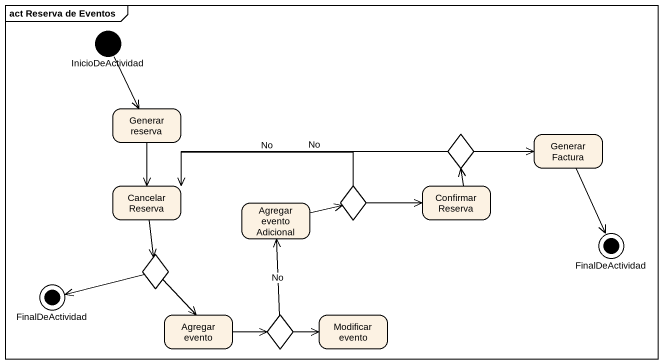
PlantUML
@startuml
mainframe act Reserva de Eventos
hide empty description
state InicioDeActividad <<start>>
state "Generar reserva" as Generar_reserva
state choice1 <<choice>>
state "Generar Factura" as Generar_Factura
state "Cancelar Reserva" as Cancelar_Reserva
state choice2 <<choice>>
state "Confirmar Reserva" as Confirmar_Reserva
state "Agregar evento Adicional" as Agregar_evento_Adicional
state FinalDeActividad <<end>>
state choice3 <<choice>>
state "FinalDeActividad" as FinalDeActividad_2 <<end>>
state "Agregar evento" as Agregar_evento
state choice4 <<choice>>
state "Modificar evento" as Modificar_evento
InicioDeActividad --> Generar_reserva
Generar_reserva --> Cancelar_Reserva
choice1 -right-> Generar_Factura
choice1 -left-> Cancelar_Reserva : No
Generar_Factura --> FinalDeActividad
Cancelar_Reserva --> choice3
choice2 -left-> Cancelar_Reserva : No
choice2 -right-> Confirmar_Reserva
Confirmar_Reserva -up-> choice1
Agregar_evento_Adicional -right-> choice2
choice3 -left-> FinalDeActividad_2
choice3 --> Agregar_evento
Agregar_evento -right-> choice4
choice4 -up-> Agregar_evento_Adicional : No
choice4 -right-> Modificar_evento
@enduml
